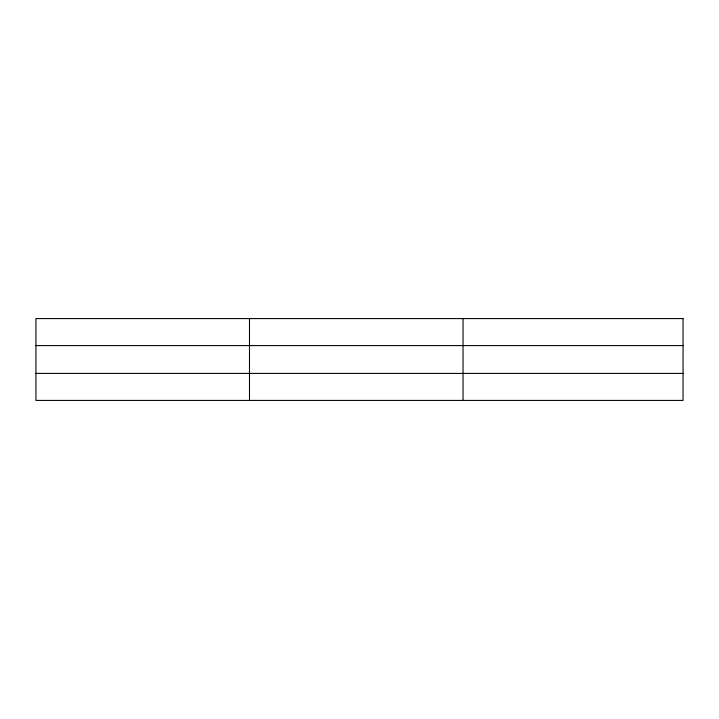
<?xml version="1.0" encoding="UTF-8"?>
<svg xmlns="http://www.w3.org/2000/svg" width="719" height="719" viewBox="0 0 719 719"><rect width="100%" height="100%" fill="white"/><g stroke="black" fill="none" stroke-linecap="round" stroke-linejoin="round"><path stroke-width="1.08" d="M249.493 400.42L249.493 318.58M463.036 400.42L463.036 318.58M35.95 345.587L683.05 345.587M35.95 373.413L683.05 373.413M683.05 318.58L683.05 400.42L35.95 400.42L35.95 318.58L683.05 318.58"/></g></svg>
